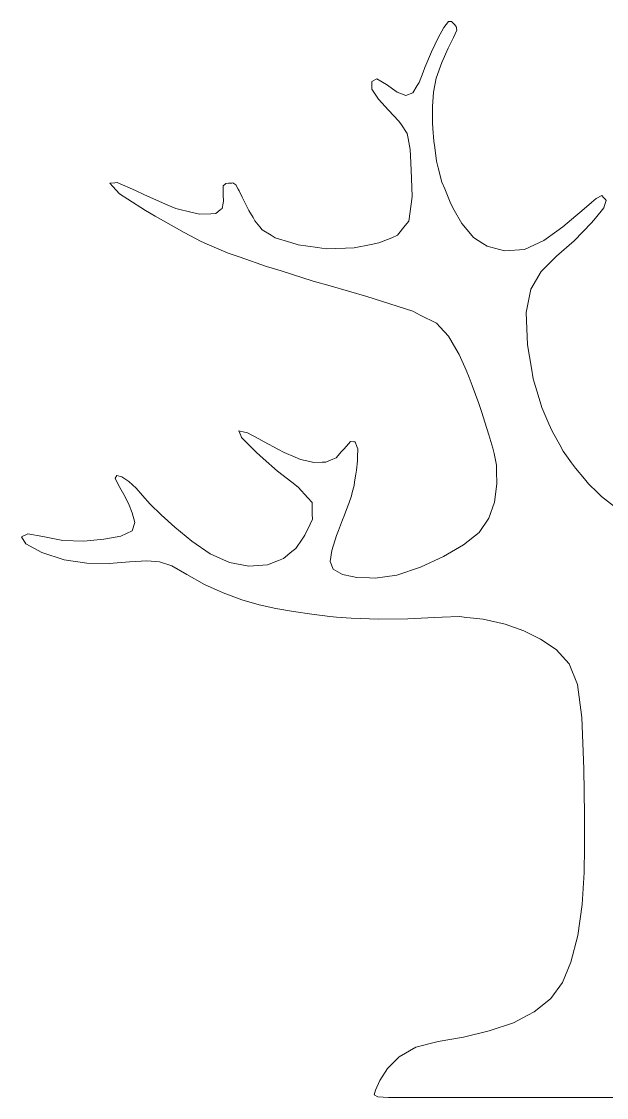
# Model space of a CAD drawing. Header units: millimetres. Extents: x -428 to -256, y 147 to 288.
# Drawn here: x -428.3 to -351.7, y 146.6 to 287.5 of the extents above; entities that cross this region are included whole.
import ezdxf

# ---------------------------------------------------------------- set-up
doc = ezdxf.new("R2010")
doc.units = ezdxf.units.MM
doc.header["$MEASUREMENT"] = 0

msp = doc.modelspace()

# ---------------------------------------------------------------- linework, layer by layer
at = {"lineweight": 9}
for points in [[(-372.4014, 287.5076), (-372.4014, 287.5076), (-371.9844, 287.5266), (-371.9844, 287.5266)], [(-371.9844, 287.5266), (-371.9844, 287.5266), (-371.6674, 287.1936), (-371.6674, 287.1936)], [(-373.7354, 285.4036), (-373.7354, 285.4036), (-372.9934, 286.7625), (-372.9934, 286.7625)], [(-372.9934, 286.7625), (-372.9934, 286.7625), (-372.4014, 287.5076), (-372.4014, 287.5076)], [(-371.3224, 286.3766), (-371.3224, 286.3766), (-371.7424, 285.4486), (-371.7424, 285.4486)], [(-371.6674, 287.1936), (-371.6674, 287.1936), (-371.3724, 286.8845), (-371.3724, 286.8845)], [(-371.3724, 286.8845), (-371.3724, 286.8845), (-371.3224, 286.3766), (-371.3224, 286.3766)], [(-374.6033, 283.5426), (-374.6033, 283.5426), (-373.7354, 285.4036), (-373.7354, 285.4036)], [(-371.7424, 285.4486), (-371.7424, 285.4486), (-372.4534, 284.0516), (-372.4534, 284.0516)], [(-375.4813, 281.4906), (-375.4813, 281.4906), (-374.6033, 283.5426), (-374.6033, 283.5426)], [(-372.4534, 284.0516), (-372.4534, 284.0516), (-373.2774, 282.1405), (-373.2774, 282.1405)], [(-373.2774, 282.1405), (-373.2774, 282.1405), (-373.9864, 280.0886), (-373.9864, 280.0886)], [(-376.2544, 279.5566), (-376.2544, 279.5566), (-375.7244, 280.8826), (-375.7244, 280.8826)], [(-375.7244, 280.8826), (-375.7244, 280.8826), (-375.4813, 281.4906), (-375.4813, 281.4906)], [(-382.4404, 279.6826), (-382.4404, 279.6826), (-381.7624, 280.0346), (-381.7624, 280.0346)], [(-382.4113, 278.6506), (-382.4113, 278.6506), (-382.4404, 279.6826), (-382.4404, 279.6826)], [(-381.7624, 280.0346), (-381.7624, 280.0346), (-380.5094, 279.2956), (-380.5094, 279.2956)], [(-380.5094, 279.2956), (-380.5094, 279.2956), (-379.1044, 278.2906), (-379.1044, 278.2906)], [(-377.0444, 278.1916), (-377.0444, 278.1916), (-376.5034, 279.1276), (-376.5034, 279.1276)], [(-376.5034, 279.1276), (-376.5034, 279.1276), (-376.2544, 279.5566), (-376.2544, 279.5566)], [(-373.9864, 280.0886), (-373.9864, 280.0886), (-374.3484, 278.2726), (-374.3484, 278.2726)], [(-381.5484, 277.3516), (-381.5484, 277.3516), (-382.4113, 278.6506), (-382.4113, 278.6506)], [(-379.1044, 278.2906), (-379.1044, 278.2906), (-377.9714, 277.8466), (-377.9714, 277.8466)], [(-377.9714, 277.8466), (-377.9714, 277.8466), (-377.0444, 278.1916), (-377.0444, 278.1916)], [(-374.3484, 278.2726), (-374.3484, 278.2726), (-374.4354, 277.0016), (-374.4354, 277.0016)], [(-380.2414, 275.9216), (-380.2414, 275.9216), (-381.5484, 277.3516), (-381.5484, 277.3516)], [(-374.4753, 276.4176), (-374.4753, 276.4176), (-374.4774, 274.9326), (-374.4774, 274.9326)], [(-374.4354, 277.0016), (-374.4354, 277.0016), (-374.4753, 276.4176), (-374.4753, 276.4176)], [(-378.8824, 274.4936), (-378.8824, 274.4936), (-380.2414, 275.9216), (-380.2414, 275.9216)], [(-374.4774, 274.9326), (-374.4774, 274.9326), (-374.4783, 274.2516), (-374.4783, 274.2516)], [(-378.5474, 273.9766), (-378.5474, 273.9766), (-378.8824, 274.4936), (-378.8824, 274.4936)], [(-377.8174, 272.8496), (-377.8174, 272.8496), (-378.5474, 273.9766), (-378.5474, 273.9766)], [(-374.4783, 274.2516), (-374.4783, 274.2516), (-374.4274, 273.4926), (-374.4274, 273.4926)], [(-374.4274, 273.4926), (-374.4274, 273.4926), (-374.3164, 271.8376), (-374.3164, 271.8376)], [(-377.6844, 272.1956), (-377.6844, 272.1956), (-377.8174, 272.8496), (-377.8174, 272.8496)], [(-377.3944, 270.7686), (-377.3944, 270.7686), (-377.6844, 272.1956), (-377.6844, 272.1956)], [(-377.3604, 269.9206), (-377.3604, 269.9206), (-377.3944, 270.7686), (-377.3944, 270.7686)], [(-374.3164, 271.8376), (-374.3164, 271.8376), (-374.2014, 271.0226), (-374.2014, 271.0226)], [(-374.2014, 271.0226), (-374.2014, 271.0226), (-373.9504, 269.2416), (-373.9504, 269.2416)], [(-377.2863, 268.0736), (-377.2863, 268.0736), (-377.3604, 269.9206), (-377.3604, 269.9206)], [(-373.9504, 269.2416), (-373.9504, 269.2416), (-373.7304, 268.3786), (-373.7304, 268.3786)], [(-377.2484, 266.9786), (-377.2484, 266.9786), (-377.2863, 268.0736), (-377.2863, 268.0736)], [(-373.7304, 268.3786), (-373.7304, 268.3786), (-373.2494, 266.4956), (-373.2494, 266.4956)], [(-416.7364, 266.3426), (-416.7364, 266.3426), (-416.0604, 266.4166), (-416.0604, 266.4166)], [(-416.0604, 266.4166), (-416.0604, 266.4166), (-415.7474, 266.4516), (-415.7474, 266.4516)], [(-415.7474, 266.4516), (-415.7474, 266.4516), (-413.3823, 265.3796), (-413.3823, 265.3796)], [(-377.1664, 264.5916), (-377.1664, 264.5916), (-377.2484, 266.9786), (-377.2484, 266.9786)], [(-373.2494, 266.4956), (-373.2494, 266.4956), (-372.8834, 265.5935), (-372.8834, 265.5935)], [(-416.3264, 265.9086), (-416.3264, 265.9086), (-416.7364, 266.3426), (-416.7364, 266.3426)], [(-415.4434, 264.9745), (-415.4434, 264.9745), (-416.3264, 265.9086), (-416.3264, 265.9086)], [(-414.3704, 264.2765), (-414.3704, 264.2765), (-415.4434, 264.9745), (-415.4434, 264.9745)], [(-413.3823, 265.3796), (-413.3823, 265.3796), (-412.2904, 264.8846), (-412.2904, 264.8846)], [(-401.9054, 265.1336), (-401.9054, 265.1336), (-401.8914, 265.7226), (-401.8914, 265.7226)], [(-401.8904, 264.7936), (-401.8904, 264.7936), (-401.9054, 265.1336), (-401.9054, 265.1336)], [(-401.8914, 265.7226), (-401.8914, 265.7226), (-401.8844, 265.9916), (-401.8844, 265.9916)], [(-401.8844, 265.9916), (-401.8844, 265.9916), (-401.6404, 266.2076), (-401.6404, 266.2076)], [(-401.6404, 266.2076), (-401.6404, 266.2076), (-401.5294, 266.3056), (-401.5294, 266.3056)], [(-401.5294, 266.3056), (-401.5294, 266.3056), (-401.1964, 266.3336), (-401.1964, 266.3336)], [(-401.1964, 266.3336), (-401.1964, 266.3336), (-401.0434, 266.3456), (-401.0434, 266.3456)], [(-401.0434, 266.3456), (-401.0434, 266.3456), (-400.7624, 266.3686), (-400.7624, 266.3686)], [(-400.7624, 266.3686), (-400.7624, 266.3686), (-400.6334, 266.3796), (-400.6334, 266.3796)], [(-400.6334, 266.3796), (-400.6334, 266.3796), (-400.3594, 266.2096), (-400.3594, 266.2096)], [(-400.3594, 266.2096), (-400.3594, 266.2096), (-400.2344, 266.1326), (-400.2344, 266.1326)], [(-400.2344, 266.1326), (-400.2344, 266.1326), (-399.9234, 265.5796), (-399.9234, 265.5796)], [(-399.9234, 265.5796), (-399.9234, 265.5796), (-399.7824, 265.3286), (-399.7824, 265.3286)], [(-399.7824, 265.3286), (-399.7824, 265.3286), (-399.4054, 264.5206), (-399.4054, 264.5206)], [(-372.8834, 265.5935), (-372.8834, 265.5935), (-372.0844, 263.6316), (-372.0844, 263.6316)], [(-412.0544, 262.7676), (-412.0544, 262.7676), (-414.3704, 264.2765), (-414.3704, 264.2765)], [(-412.2904, 264.8846), (-412.2904, 264.8846), (-409.4224, 263.6156), (-409.4224, 263.6156)], [(-409.4224, 263.6156), (-409.4224, 263.6156), (-408.1044, 263.0325), (-408.1044, 263.0325)], [(-402.0084, 263.0506), (-402.0084, 263.0506), (-401.9044, 263.7356), (-401.9044, 263.7356)], [(-401.9044, 263.7356), (-401.9044, 263.7356), (-401.8574, 264.0486), (-401.8574, 264.0486)], [(-401.8574, 264.0486), (-401.8574, 264.0486), (-401.8904, 264.7936), (-401.8904, 264.7936)], [(-399.4054, 264.5206), (-399.4054, 264.5206), (-399.2344, 264.1526), (-399.2344, 264.1526)], [(-399.2344, 264.1526), (-399.2344, 264.1526), (-398.7614, 263.2166), (-398.7614, 263.2166)], [(-377.5774, 261.3866), (-377.5774, 261.3866), (-377.2953, 263.5836), (-377.2953, 263.5836)], [(-377.2953, 263.5836), (-377.2953, 263.5836), (-377.1664, 264.5916), (-377.1664, 264.5916)], [(-372.0844, 263.6316), (-372.0844, 263.6316), (-371.6324, 262.8256), (-371.6324, 262.8256)], [(-354.9534, 262.7136), (-354.9534, 262.7136), (-353.6663, 263.8306), (-353.6663, 263.8306)], [(-353.6663, 263.8306), (-353.6663, 263.8306), (-353.0754, 264.3435), (-353.0754, 264.3435)], [(-353.0754, 264.3435), (-353.0754, 264.3435), (-352.3203, 264.7336), (-352.3203, 264.7336)], [(-352.3203, 264.7336), (-352.3203, 264.7336), (-352.0854, 264.4536), (-352.0854, 264.4536)], [(-352.0854, 264.4536), (-352.0854, 264.4536), (-351.8654, 264.1926), (-351.8654, 264.1926)], [(-351.7644, 264.0726), (-351.7644, 264.0726), (-351.9664, 263.4236), (-351.9664, 263.4236)], [(-351.8654, 264.1926), (-351.8654, 264.1926), (-351.7644, 264.0726), (-351.7644, 264.0726)], [(-410.7804, 262.0336), (-410.7804, 262.0336), (-412.0544, 262.7676), (-412.0544, 262.7676)], [(-408.1044, 263.0325), (-408.1044, 263.0325), (-405.9254, 262.5216), (-405.9254, 262.5216)], [(-405.9254, 262.5216), (-405.9254, 262.5216), (-404.9284, 262.2876), (-404.9284, 262.2876)], [(-404.9284, 262.2876), (-404.9284, 262.2876), (-403.5104, 262.3525), (-403.5104, 262.3525)], [(-403.5104, 262.3525), (-403.5104, 262.3525), (-402.8624, 262.3826), (-402.8624, 262.3826)], [(-402.8624, 262.3826), (-402.8624, 262.3826), (-402.2754, 262.8416), (-402.2754, 262.8416)], [(-402.2754, 262.8416), (-402.2754, 262.8416), (-402.0084, 263.0506), (-402.0084, 263.0506)], [(-398.7614, 263.2166), (-398.7614, 263.2166), (-398.5464, 262.7906), (-398.5464, 262.7906)], [(-398.5464, 262.7906), (-398.5464, 262.7906), (-397.9824, 261.8516), (-397.9824, 261.8516)], [(-371.6324, 262.8256), (-371.6324, 262.8256), (-370.6474, 261.0756), (-370.6474, 261.0756)], [(-355.7284, 262.0546), (-355.7284, 262.0546), (-354.9534, 262.7136), (-354.9534, 262.7136)], [(-352.0594, 263.1246), (-352.0594, 263.1246), (-353.1644, 261.7696), (-353.1644, 261.7696)], [(-351.9664, 263.4236), (-351.9664, 263.4236), (-352.0594, 263.1246), (-352.0594, 263.1246)], [(-408.0174, 260.4406), (-408.0174, 260.4406), (-410.7804, 262.0336), (-410.7804, 262.0336)], [(-397.9824, 261.8516), (-397.9824, 261.8516), (-397.7264, 261.4256), (-397.7264, 261.4256)], [(-397.7264, 261.4256), (-397.7264, 261.4256), (-397.0744, 260.6106), (-397.0744, 260.6106)], [(-379.0634, 259.5265), (-379.0634, 259.5265), (-378.0444, 260.8026), (-378.0444, 260.8026)], [(-378.0444, 260.8026), (-378.0444, 260.8026), (-377.5774, 261.3866), (-377.5774, 261.3866)], [(-370.6474, 261.0756), (-370.6474, 261.0756), (-370.1704, 260.5026), (-370.1704, 260.5026)], [(-357.4164, 260.6186), (-357.4164, 260.6186), (-355.7284, 262.0546), (-355.7284, 262.0546)], [(-353.6724, 261.1466), (-353.6724, 261.1466), (-355.9584, 258.8146), (-355.9584, 258.8146)], [(-353.1644, 261.7696), (-353.1644, 261.7696), (-353.6724, 261.1466), (-353.6724, 261.1466)], [(-406.9994, 259.8976), (-406.9994, 259.8976), (-408.0174, 260.4406), (-408.0174, 260.4406)], [(-404.7794, 258.7125), (-404.7794, 258.7125), (-406.9994, 259.8976), (-406.9994, 259.8976)], [(-397.0744, 260.6106), (-397.0744, 260.6106), (-396.7784, 260.2406), (-396.7784, 260.2406)], [(-396.7784, 260.2406), (-396.7784, 260.2406), (-395.6204, 259.5286), (-395.6204, 259.5286)], [(-395.6204, 259.5286), (-395.6204, 259.5286), (-395.0964, 259.2066), (-395.0964, 259.2066)], [(-379.8244, 259.2125), (-379.8244, 259.2125), (-379.0634, 259.5265), (-379.0634, 259.5265)], [(-370.1704, 260.5026), (-370.1704, 260.5026), (-369.1304, 259.2546), (-369.1304, 259.2546)], [(-359.9234, 258.8286), (-359.9234, 258.8286), (-358.2054, 260.0546), (-358.2054, 260.0546)], [(-358.2054, 260.0546), (-358.2054, 260.0546), (-357.4164, 260.6186), (-357.4164, 260.6186)], [(-403.6634, 258.2326), (-403.6634, 258.2326), (-404.7794, 258.7125), (-404.7794, 258.7125)], [(-401.2224, 257.1816), (-401.2224, 257.1816), (-403.6634, 258.2326), (-403.6634, 258.2326)], [(-395.0964, 259.2066), (-395.0964, 259.2066), (-393.0124, 258.5776), (-393.0124, 258.5776)], [(-393.0124, 258.5776), (-393.0124, 258.5776), (-392.0714, 258.2936), (-392.0714, 258.2936)], [(-392.0714, 258.2936), (-392.0714, 258.2936), (-389.5333, 257.9306), (-389.5333, 257.9306)], [(-389.5333, 257.9306), (-389.5333, 257.9306), (-388.3874, 257.7666), (-388.3874, 257.7666)], [(-384.7304, 257.8896), (-384.7304, 257.8896), (-382.5044, 258.3256), (-382.5044, 258.3256)], [(-382.5044, 258.3256), (-382.5044, 258.3256), (-381.4914, 258.5236), (-381.4914, 258.5236)], [(-381.4914, 258.5236), (-381.4914, 258.5236), (-379.8244, 259.2125), (-379.8244, 259.2125)], [(-369.1304, 259.2546), (-369.1304, 259.2546), (-367.8914, 258.4546), (-367.8914, 258.4546)], [(-367.8914, 258.4546), (-367.8914, 258.4546), (-367.3224, 258.0875), (-367.3224, 258.0875)], [(-367.3224, 258.0875), (-367.3224, 258.0875), (-365.7394, 257.6826), (-365.7394, 257.6826)], [(-362.4604, 257.6776), (-362.4604, 257.6776), (-359.9234, 258.8286), (-359.9234, 258.8286)], [(-355.9584, 258.8146), (-355.9584, 258.8146), (-358.2754, 256.8066), (-358.2754, 256.8066)], [(-399.6614, 256.6386), (-399.6614, 256.6386), (-401.2224, 257.1816), (-401.2224, 257.1816)], [(-396.2324, 255.4446), (-396.2324, 255.4446), (-399.6614, 256.6386), (-399.6614, 256.6386)], [(-388.3874, 257.7666), (-388.3874, 257.7666), (-385.8704, 257.8516), (-385.8704, 257.8516)], [(-385.8704, 257.8516), (-385.8704, 257.8516), (-384.7304, 257.8896), (-384.7304, 257.8896)], [(-365.7394, 257.6826), (-365.7394, 257.6826), (-365.0134, 257.4966), (-365.0134, 257.4966)], [(-365.0134, 257.4966), (-365.0134, 257.4966), (-362.4604, 257.6776), (-362.4604, 257.6776)], [(-358.2754, 256.8066), (-358.2754, 256.8066), (-360.2804, 254.7996), (-360.2804, 254.7996)], [(-394.3144, 254.8486), (-394.3144, 254.8486), (-396.2324, 255.4446), (-396.2324, 255.4446)], [(-390.0864, 253.5355), (-390.0864, 253.5355), (-394.3144, 254.8486), (-394.3144, 254.8486)], [(-360.2804, 254.7996), (-360.2804, 254.7996), (-361.6294, 252.4726), (-361.6294, 252.4726)], [(-387.8954, 252.8986), (-387.8954, 252.8986), (-390.0864, 253.5355), (-390.0864, 253.5355)], [(-383.0614, 251.4926), (-383.0614, 251.4926), (-387.8954, 252.8986), (-387.8954, 252.8986)], [(-361.6294, 252.4726), (-361.6294, 252.4726), (-362.2484, 249.4036), (-362.2484, 249.4036)], [(-381.1814, 250.8906), (-381.1814, 250.8906), (-383.0614, 251.4926), (-383.0614, 251.4926)], [(-377.0554, 249.5676), (-377.0554, 249.5676), (-381.1814, 250.8906), (-381.1814, 250.8906)], [(-376.0854, 249.0796), (-376.0854, 249.0796), (-377.0554, 249.5676), (-377.0554, 249.5676)], [(-373.9664, 248.0136), (-373.9664, 248.0136), (-376.0854, 249.0796), (-376.0854, 249.0796)], [(-362.2484, 249.4036), (-362.2484, 249.4036), (-362.0644, 245.1716), (-362.0644, 245.1716)], [(-373.4764, 247.4736), (-373.4764, 247.4736), (-373.9664, 248.0136), (-373.9664, 248.0136)], [(-372.4084, 246.2986), (-372.4084, 246.2986), (-373.4764, 247.4736), (-373.4764, 247.4736)], [(-371.4384, 244.6496), (-371.4384, 244.6496), (-372.4084, 246.2986), (-372.4084, 246.2986)], [(-370.9944, 243.8906), (-370.9944, 243.8906), (-371.4384, 244.6496), (-371.4384, 244.6496)], [(-370.0944, 241.8496), (-370.0944, 241.8496), (-370.9944, 243.8906), (-370.9944, 243.8906)], [(-362.0644, 245.1716), (-362.0644, 245.1716), (-361.5424, 242.1176), (-361.5424, 242.1176)], [(-369.6814, 240.9126), (-369.6814, 240.9126), (-370.0944, 241.8496), (-370.0944, 241.8496)], [(-361.5424, 242.1176), (-361.5424, 242.1176), (-361.3023, 240.7156), (-361.3023, 240.7156)], [(-369.2884, 239.8366), (-369.2884, 239.8366), (-369.6814, 240.9126), (-369.6814, 240.9126)], [(-368.4294, 237.4826), (-368.4294, 237.4826), (-369.2884, 239.8366), (-369.2884, 239.8366)], [(-361.3023, 240.7156), (-361.3023, 240.7156), (-360.5394, 238.1516), (-360.5394, 238.1516)], [(-368.0914, 236.4525), (-368.0914, 236.4525), (-368.4294, 237.4826), (-368.4294, 237.4826)], [(-360.5394, 238.1516), (-360.5394, 238.1516), (-360.1894, 236.9746), (-360.1894, 236.9746)], [(-360.1894, 236.9746), (-360.1894, 236.9746), (-359.2644, 234.8346), (-359.2644, 234.8346)], [(-367.3544, 234.1986), (-367.3544, 234.1986), (-368.0914, 236.4525), (-368.0914, 236.4525)], [(-367.1084, 233.3976), (-367.1084, 233.3976), (-367.3544, 234.1986), (-367.3544, 234.1986)], [(-359.2644, 234.8346), (-359.2644, 234.8346), (-358.8394, 233.8516), (-358.8394, 233.8516)], [(-399.5824, 233.3116), (-399.5824, 233.3116), (-399.8244, 233.8996), (-399.8244, 233.8996)], [(-399.8244, 233.8996), (-399.8244, 233.8996), (-399.1054, 233.7566), (-399.1054, 233.7566)], [(-399.4744, 233.0436), (-399.4744, 233.0436), (-399.5824, 233.3116), (-399.5824, 233.3116)], [(-398.1284, 231.6766), (-398.1284, 231.6766), (-399.4744, 233.0436), (-399.4744, 233.0436)], [(-399.1054, 233.7566), (-399.1054, 233.7566), (-398.7714, 233.6896), (-398.7714, 233.6896)], [(-398.7714, 233.6896), (-398.7714, 233.6896), (-397.2364, 232.8646), (-397.2364, 232.8646)], [(-397.2364, 232.8646), (-397.2364, 232.8646), (-396.5254, 232.4836), (-396.5254, 232.4836)], [(-366.5724, 231.6556), (-366.5724, 231.6556), (-367.1084, 233.3976), (-367.1084, 233.3976)], [(-358.8394, 233.8516), (-358.8394, 233.8516), (-357.8314, 232.0706), (-357.8314, 232.0706)], [(-397.5124, 231.0506), (-397.5124, 231.0506), (-398.1284, 231.6766), (-398.1284, 231.6766)], [(-396.5254, 232.4836), (-396.5254, 232.4836), (-394.7434, 231.5046), (-394.7434, 231.5046)], [(-394.7434, 231.5046), (-394.7434, 231.5046), (-393.9194, 231.0526), (-393.9194, 231.0526)], [(-387.1164, 230.3786), (-387.1164, 230.3786), (-386.3814, 231.1826), (-386.3814, 231.1826)], [(-386.3814, 231.1826), (-386.3814, 231.1826), (-386.0484, 231.5546), (-386.0484, 231.5546)], [(-386.0484, 231.5546), (-386.0484, 231.5546), (-385.4753, 232.2166), (-385.4753, 232.2166)], [(-385.4753, 232.2166), (-385.4753, 232.2166), (-385.2154, 232.5226), (-385.2154, 232.5226)], [(-385.2154, 232.5226), (-385.2154, 232.5226), (-384.7934, 232.4836), (-384.7934, 232.4836)], [(-384.7934, 232.4836), (-384.7934, 232.4836), (-384.6003, 232.4666), (-384.6003, 232.4666)], [(-384.6003, 232.4666), (-384.6003, 232.4666), (-384.3754, 231.8466), (-384.3754, 231.8466)], [(-384.3754, 231.8466), (-384.3754, 231.8466), (-384.2714, 231.5616), (-384.2714, 231.5616)], [(-384.2714, 231.5616), (-384.2714, 231.5616), (-384.2914, 230.4796), (-384.2914, 230.4796)], [(-366.4314, 230.9426), (-366.4314, 230.9426), (-366.5724, 231.6556), (-366.5724, 231.6556)], [(-357.8314, 232.0706), (-357.8314, 232.0706), (-357.3694, 231.2526), (-357.3694, 231.2526)], [(-357.3694, 231.2526), (-357.3694, 231.2526), (-356.2784, 229.7205), (-356.2784, 229.7205)], [(-396.6484, 230.2936), (-396.6484, 230.2936), (-397.5124, 231.0506), (-397.5124, 231.0506)], [(-394.7644, 228.6406), (-394.7644, 228.6406), (-396.6484, 230.2936), (-396.6484, 230.2936)], [(-393.9194, 231.0526), (-393.9194, 231.0526), (-392.4564, 230.4446), (-392.4564, 230.4446)], [(-392.4564, 230.4446), (-392.4564, 230.4446), (-391.7854, 230.1656), (-391.7854, 230.1656)], [(-391.7854, 230.1656), (-391.7854, 230.1656), (-390.5594, 229.8935), (-390.5594, 229.8935)], [(-390.5594, 229.8935), (-390.5594, 229.8935), (-389.9994, 229.7696), (-389.9994, 229.7696)], [(-389.9994, 229.7696), (-389.9994, 229.7696), (-388.9264, 229.7976), (-388.9264, 229.7976)], [(-388.9264, 229.7976), (-388.9264, 229.7976), (-388.4384, 229.8126), (-388.4384, 229.8126)], [(-388.4384, 229.8126), (-388.4384, 229.8126), (-387.5284, 230.1986), (-387.5284, 230.1986)], [(-387.5284, 230.1986), (-387.5284, 230.1986), (-387.1164, 230.3786), (-387.1164, 230.3786)], [(-384.2984, 229.9826), (-384.2984, 229.9826), (-384.4484, 228.7736), (-384.4484, 228.7736)], [(-384.2914, 230.4796), (-384.2914, 230.4796), (-384.2984, 229.9826), (-384.2984, 229.9826)], [(-366.1244, 229.3956), (-366.1244, 229.3956), (-366.4314, 230.9426), (-366.4314, 230.9426)], [(-392.9104, 227.1956), (-392.9104, 227.1956), (-394.7644, 228.6406), (-394.7644, 228.6406)], [(-384.4484, 228.7736), (-384.4484, 228.7736), (-384.5154, 228.2186), (-384.5154, 228.2186)], [(-366.1024, 228.6286), (-366.1024, 228.6286), (-366.1244, 229.3956), (-366.1244, 229.3956)], [(-366.0534, 226.9606), (-366.0534, 226.9606), (-366.1024, 228.6286), (-366.1024, 228.6286)], [(-356.2784, 229.7205), (-356.2784, 229.7205), (-355.7774, 229.0176), (-355.7774, 229.0176)], [(-355.7774, 229.0176), (-355.7774, 229.0176), (-354.6034, 227.6266), (-354.6034, 227.6266)], [(-416.0434, 227.7266), (-416.0434, 227.7266), (-415.8184, 228.0606), (-415.8184, 228.0606)], [(-415.5954, 226.8016), (-415.5954, 226.8016), (-416.0434, 227.7266), (-416.0434, 227.7266)], [(-415.8184, 228.0606), (-415.8184, 228.0606), (-415.1434, 227.8796), (-415.1434, 227.8796)], [(-415.1434, 227.8796), (-415.1434, 227.8796), (-414.2454, 227.2596), (-414.2454, 227.2596)], [(-414.2454, 227.2596), (-414.2454, 227.2596), (-413.2884, 226.3856), (-413.2884, 226.3856)], [(-392.0584, 226.5316), (-392.0584, 226.5316), (-392.9104, 227.1956), (-392.9104, 227.1956)], [(-384.6844, 227.2186), (-384.6844, 227.2186), (-384.7614, 226.7596), (-384.7614, 226.7596)], [(-384.5154, 228.2186), (-384.5154, 228.2186), (-384.6844, 227.2186), (-384.6844, 227.2186)], [(-366.3754, 224.5776), (-366.3754, 224.5776), (-366.0534, 226.9606), (-366.0534, 226.9606)], [(-354.6034, 227.6266), (-354.6034, 227.6266), (-354.0644, 226.9886), (-354.0644, 226.9886)], [(-354.0644, 226.9886), (-354.0644, 226.9886), (-352.8924, 225.8316), (-352.8924, 225.8316)], [(-414.8694, 225.5866), (-414.8694, 225.5866), (-415.5954, 226.8016), (-415.5954, 226.8016)], [(-414.2644, 224.3836), (-414.2644, 224.3836), (-414.8694, 225.5866), (-414.8694, 225.5866)], [(-413.2884, 226.3856), (-413.2884, 226.3856), (-412.4394, 225.4415), (-412.4394, 225.4415)], [(-390.8224, 225.1406), (-390.8224, 225.1406), (-392.0584, 226.5316), (-392.0584, 226.5316)], [(-384.9964, 225.8276), (-384.9964, 225.8276), (-385.1063, 225.4006), (-385.1063, 225.4006)], [(-384.7614, 226.7596), (-384.7614, 226.7596), (-384.9964, 225.8276), (-384.9964, 225.8276)], [(-352.8924, 225.8316), (-352.8924, 225.8316), (-352.3544, 225.2996), (-352.3544, 225.2996)], [(-413.7934, 223.1666), (-413.7934, 223.1666), (-414.2644, 224.3836), (-414.2644, 224.3836)], [(-412.4394, 225.4415), (-412.4394, 225.4415), (-411.4374, 224.3226), (-411.4374, 224.3226)], [(-411.4374, 224.3226), (-411.4374, 224.3226), (-410.0244, 222.9216), (-410.0244, 222.9216)], [(-390.2554, 224.5016), (-390.2554, 224.5016), (-390.8224, 225.1406), (-390.8224, 225.1406)], [(-390.2283, 223.0126), (-390.2283, 223.0126), (-390.2554, 224.5016), (-390.2554, 224.5016)], [(-385.4584, 224.3956), (-385.4584, 224.3956), (-385.6214, 223.9356), (-385.6214, 223.9356)], [(-385.1063, 225.4006), (-385.1063, 225.4006), (-385.4584, 224.3956), (-385.4584, 224.3956)], [(-367.1044, 222.4736), (-367.1044, 222.4736), (-366.3754, 224.5776), (-366.3754, 224.5776)], [(-352.3544, 225.2996), (-352.3544, 225.2996), (-350.7764, 224.0846), (-350.7764, 224.0846)], [(-413.4714, 221.9096), (-413.4714, 221.9096), (-413.7934, 223.1666), (-413.7934, 223.1666)], [(-410.0244, 222.9216), (-410.0244, 222.9216), (-408.2124, 221.2816), (-408.2124, 221.2816)], [(-390.2164, 222.3296), (-390.2164, 222.3296), (-390.2283, 223.0126), (-390.2283, 223.0126)], [(-386.0694, 222.7746), (-386.0694, 222.7746), (-386.2774, 222.2426), (-386.2774, 222.2426)], [(-385.6214, 223.9356), (-385.6214, 223.9356), (-386.0694, 222.7746), (-386.0694, 222.7746)], [(-413.7954, 220.8236), (-413.7954, 220.8236), (-413.4714, 221.9096), (-413.4714, 221.9096)], [(-408.2124, 221.2816), (-408.2124, 221.2816), (-406.0094, 219.4456), (-406.0094, 219.4456)], [(-391.1834, 220.2526), (-391.1834, 220.2526), (-390.5214, 221.6766), (-390.5214, 221.6766)], [(-390.5214, 221.6766), (-390.5214, 221.6766), (-390.2164, 222.3296), (-390.2164, 222.3296)], [(-386.2774, 222.2426), (-386.2774, 222.2426), (-386.8004, 220.8416), (-386.8004, 220.8416)], [(-368.4004, 220.6136), (-368.4004, 220.6136), (-367.1044, 222.4736), (-367.1044, 222.4736)], [(-428.2794, 220.0046), (-428.2794, 220.0046), (-427.4764, 220.4156), (-427.4764, 220.4156)], [(-427.7264, 219.0996), (-427.7264, 219.0996), (-428.2794, 220.0046), (-428.2794, 220.0046)], [(-427.4764, 220.4156), (-427.4764, 220.4156), (-425.5054, 220.0655), (-425.5054, 220.0655)], [(-425.5054, 220.0655), (-425.5054, 220.0655), (-422.8834, 219.5526), (-422.8834, 219.5526)], [(-417.4974, 219.7006), (-417.4974, 219.7006), (-415.2624, 220.1196), (-415.2624, 220.1196)], [(-415.2624, 220.1196), (-415.2624, 220.1196), (-413.7954, 220.8236), (-413.7954, 220.8236)], [(-391.5654, 219.7046), (-391.5654, 219.7046), (-391.1834, 220.2526), (-391.1834, 220.2526)], [(-387.0404, 220.1985), (-387.0404, 220.1985), (-387.6604, 218.2386), (-387.6604, 218.2386)], [(-386.8004, 220.8416), (-386.8004, 220.8416), (-387.0404, 220.1985), (-387.0404, 220.1985)], [(-370.4224, 218.9636), (-370.4224, 218.9636), (-368.4004, 220.6136), (-368.4004, 220.6136)], [(-425.6284, 217.9636), (-425.6284, 217.9636), (-427.7264, 219.0996), (-427.7264, 219.0996)], [(-422.8834, 219.5526), (-422.8834, 219.5526), (-420.1254, 219.4716), (-420.1254, 219.4716)], [(-420.1254, 219.4716), (-420.1254, 219.4716), (-417.4974, 219.7006), (-417.4974, 219.7006)], [(-406.0094, 219.4456), (-406.0094, 219.4456), (-403.5694, 217.7836), (-403.5694, 217.7836)], [(-392.8984, 218.0936), (-392.8984, 218.0936), (-392.3964, 218.5096), (-392.3964, 218.5096)], [(-392.3964, 218.5096), (-392.3964, 218.5096), (-391.5654, 219.7046), (-391.5654, 219.7046)], [(-373.0264, 217.4635), (-373.0264, 217.4635), (-370.4224, 218.9636), (-370.4224, 218.9636)], [(-422.7174, 216.9906), (-422.7174, 216.9906), (-425.6284, 217.9636), (-425.6284, 217.9636)], [(-403.5694, 217.7836), (-403.5694, 217.7836), (-401.0434, 216.6666), (-401.0434, 216.6666)], [(-394.6564, 216.9336), (-394.6564, 216.9336), (-393.9914, 217.1886), (-393.9914, 217.1886)], [(-393.9914, 217.1886), (-393.9914, 217.1886), (-392.8984, 218.0936), (-392.8984, 218.0936)], [(-393.9914, 217.1886), (-393.9914, 217.1886), (-393.9914, 217.1886), (-393.9914, 217.1886)], [(-387.6604, 218.2386), (-387.6604, 218.2386), (-387.8824, 216.7956), (-387.8824, 216.7956)], [(-376.0634, 216.0556), (-376.0634, 216.0556), (-373.0264, 217.4635), (-373.0264, 217.4635)], [(-373.0264, 217.4635), (-373.0264, 217.4635), (-373.0264, 217.4635), (-373.0264, 217.4635)], [(-419.7244, 216.5756), (-419.7244, 216.5756), (-422.7174, 216.9906), (-422.7174, 216.9906)], [(-416.8124, 216.5496), (-416.8124, 216.5496), (-419.7244, 216.5756), (-419.7244, 216.5756)], [(-414.1473, 216.7416), (-414.1473, 216.7416), (-416.8124, 216.5496), (-416.8124, 216.5496)], [(-411.8924, 216.8976), (-411.8924, 216.8976), (-414.1473, 216.7416), (-414.1473, 216.7416)], [(-414.1473, 216.7416), (-414.1473, 216.7416), (-414.1473, 216.7416), (-414.1473, 216.7416)], [(-410.2124, 216.7636), (-410.2124, 216.7636), (-411.8924, 216.8976), (-411.8924, 216.8976)], [(-411.8924, 216.8976), (-411.8924, 216.8976), (-411.8924, 216.8976), (-411.8924, 216.8976)], [(-408.6184, 216.2066), (-408.6184, 216.2066), (-410.2124, 216.7636), (-410.2124, 216.7636)], [(-406.6224, 215.0976), (-406.6224, 215.0976), (-408.6184, 216.2066), (-408.6184, 216.2066)], [(-401.0434, 216.6666), (-401.0434, 216.6666), (-398.5234, 216.1716), (-398.5234, 216.1716)], [(-398.5234, 216.1716), (-398.5234, 216.1716), (-396.1034, 216.3776), (-396.1034, 216.3776)], [(-396.1034, 216.3776), (-396.1034, 216.3776), (-394.6564, 216.9336), (-394.6564, 216.9336)], [(-396.1034, 216.3776), (-396.1034, 216.3776), (-396.1034, 216.3776), (-396.1034, 216.3776)], [(-394.6564, 216.9336), (-394.6564, 216.9336), (-394.6564, 216.9336), (-394.6564, 216.9336)], [(-387.8824, 216.7956), (-387.8824, 216.7956), (-387.4954, 215.7726), (-387.4954, 215.7726)], [(-387.4954, 215.7726), (-387.4954, 215.7726), (-386.2893, 215.0716), (-386.2893, 215.0716)], [(-379.1744, 215.0146), (-379.1744, 215.0146), (-376.0634, 216.0556), (-376.0634, 216.0556)], [(-376.0634, 216.0556), (-376.0634, 216.0556), (-376.0634, 216.0556), (-376.0634, 216.0556)], [(-404.3354, 213.7997), (-404.3354, 213.7997), (-406.6224, 215.0976), (-406.6224, 215.0976)], [(-386.2893, 215.0716), (-386.2893, 215.0716), (-384.9994, 214.8076), (-384.9994, 214.8076)], [(-384.9994, 214.8076), (-384.9994, 214.8076), (-384.4074, 214.6866), (-384.4074, 214.6866)], [(-384.4074, 214.6866), (-384.4074, 214.6866), (-382.7544, 214.6366), (-382.7544, 214.6366)], [(-382.7544, 214.6366), (-382.7544, 214.6366), (-381.9954, 214.6136), (-381.9954, 214.6136)], [(-381.9954, 214.6136), (-381.9954, 214.6136), (-379.1744, 215.0146), (-379.1744, 215.0146)], [(-379.1744, 215.0146), (-379.1744, 215.0146), (-379.1744, 215.0146), (-379.1744, 215.0146)], [(-401.8704, 212.6756), (-401.8704, 212.6756), (-404.3354, 213.7997), (-404.3354, 213.7997)], [(-399.4244, 211.7686), (-399.4244, 211.7686), (-401.8704, 212.6756), (-401.8704, 212.6756)], [(-397.1954, 211.1216), (-397.1954, 211.1216), (-399.4244, 211.7686), (-399.4244, 211.7686)], [(-395.0054, 210.6386), (-395.0054, 210.6386), (-397.1954, 211.1216), (-397.1954, 211.1216)], [(-392.6703, 210.2246), (-392.6703, 210.2246), (-395.0054, 210.6386), (-395.0054, 210.6386)], [(-390.2774, 209.8746), (-390.2774, 209.8746), (-392.6703, 210.2246), (-392.6703, 210.2246)], [(-387.9074, 209.5866), (-387.9074, 209.5866), (-390.2774, 209.8746), (-390.2774, 209.8746)], [(-387.0354, 209.5186), (-387.0354, 209.5186), (-387.9074, 209.5866), (-387.9074, 209.5866)], [(-385.1354, 209.3716), (-385.1354, 209.3716), (-387.0354, 209.5186), (-387.0354, 209.5186)], [(-381.5333, 209.2446), (-381.5333, 209.2446), (-385.1354, 209.3716), (-385.1354, 209.3716)], [(-377.6964, 209.2616), (-377.6964, 209.2616), (-381.5333, 209.2446), (-381.5333, 209.2446)], [(-374.2223, 209.4776), (-374.2223, 209.4776), (-377.6964, 209.2616), (-377.6964, 209.2616)], [(-377.6964, 209.2616), (-377.6964, 209.2616), (-377.6964, 209.2616), (-377.6964, 209.2616)], [(-373.2034, 209.5096), (-373.2034, 209.5096), (-374.2223, 209.4776), (-374.2223, 209.4776)], [(-374.2223, 209.4776), (-374.2223, 209.4776), (-374.2223, 209.4776), (-374.2223, 209.4776)], [(-370.9824, 209.5806), (-370.9824, 209.5806), (-373.2034, 209.5096), (-373.2034, 209.5096)], [(-373.2034, 209.5096), (-373.2034, 209.5096), (-373.2034, 209.5096), (-373.2034, 209.5096)], [(-369.9974, 209.4796), (-369.9974, 209.4796), (-370.9824, 209.5806), (-370.9824, 209.5806)], [(-370.9824, 209.5806), (-370.9824, 209.5806), (-370.9824, 209.5806), (-370.9824, 209.5806)], [(-367.8504, 209.2586), (-367.8504, 209.2586), (-369.9974, 209.4796), (-369.9974, 209.4796)], [(-364.9844, 208.6066), (-364.9844, 208.6066), (-367.8504, 209.2586), (-367.8504, 209.2586)], [(-362.5434, 207.7216), (-362.5434, 207.7216), (-364.9844, 208.6066), (-364.9844, 208.6066)], [(-360.3644, 206.6046), (-360.3644, 206.6046), (-362.5434, 207.7216), (-362.5434, 207.7216)], [(-358.2844, 205.2606), (-358.2844, 205.2606), (-360.3644, 206.6046), (-360.3644, 206.6046)], [(-356.5784, 203.3876), (-356.5784, 203.3876), (-358.2844, 205.2606), (-358.2844, 205.2606)], [(-355.5174, 200.6876), (-355.5174, 200.6876), (-356.5784, 203.3876), (-356.5784, 203.3876)], [(-354.9404, 196.3706), (-354.9404, 196.3706), (-355.5174, 200.6876), (-355.5174, 200.6876)], [(-354.6854, 189.6496), (-354.6854, 189.6496), (-354.9404, 196.3706), (-354.9404, 196.3706)], [(-354.6124, 183.6276), (-354.6124, 183.6276), (-354.6854, 189.6496), (-354.6854, 189.6496)], [(-354.5824, 181.4096), (-354.5824, 181.4096), (-354.6124, 183.6276), (-354.6124, 183.6276)], [(-354.5954, 179.3936), (-354.5954, 179.3936), (-354.5764, 180.7386), (-354.5764, 180.7386)], [(-354.5804, 181.3066), (-354.5804, 181.3066), (-354.5824, 181.4096), (-354.5824, 181.4096)], [(-354.5764, 181.0836), (-354.5764, 181.0836), (-354.5804, 181.3066), (-354.5804, 181.3066)], [(-354.5764, 181.0836), (-354.5764, 181.0836), (-354.5764, 181.0836), (-354.5764, 181.0836)], [(-354.5764, 180.7386), (-354.5764, 180.7386), (-354.5764, 181.0836), (-354.5764, 181.0836)], [(-354.5764, 180.7386), (-354.5764, 180.7386), (-354.5764, 180.7386), (-354.5764, 180.7386)], [(-354.6474, 176.0676), (-354.6474, 176.0676), (-354.5954, 179.3936), (-354.5954, 179.3936)], [(-354.5954, 179.3936), (-354.5954, 179.3936), (-354.5954, 179.3936), (-354.5954, 179.3936)], [(-354.8914, 171.8476), (-354.8914, 171.8476), (-354.6474, 176.0676), (-354.6474, 176.0676)], [(-354.6474, 176.0676), (-354.6474, 176.0676), (-354.6474, 176.0676), (-354.6474, 176.0676)], [(-355.4844, 167.8216), (-355.4844, 167.8216), (-354.8914, 171.8476), (-354.8914, 171.8476)], [(-354.8914, 171.8476), (-354.8914, 171.8476), (-354.8914, 171.8476), (-354.8914, 171.8476)], [(-356.3644, 164.3086), (-356.3644, 164.3086), (-355.4844, 167.8216), (-355.4844, 167.8216)], [(-355.4844, 167.8216), (-355.4844, 167.8216), (-355.4844, 167.8216), (-355.4844, 167.8216)], [(-357.4654, 161.6246), (-357.4654, 161.6246), (-356.3644, 164.3086), (-356.3644, 164.3086)], [(-356.3644, 164.3086), (-356.3644, 164.3086), (-356.3644, 164.3086), (-356.3644, 164.3086)], [(-358.9954, 159.5316), (-358.9954, 159.5316), (-357.4654, 161.6246), (-357.4654, 161.6246)], [(-357.4654, 161.6246), (-357.4654, 161.6246), (-357.4654, 161.6246), (-357.4654, 161.6246)], [(-359.6773, 158.9836), (-359.6773, 158.9836), (-358.9954, 159.5316), (-358.9954, 159.5316)], [(-358.9954, 159.5316), (-358.9954, 159.5316), (-358.9954, 159.5316), (-358.9954, 159.5316)], [(-361.1644, 157.7906), (-361.1644, 157.7906), (-359.6773, 158.9836), (-359.6773, 158.9836)], [(-359.6773, 158.9836), (-359.6773, 158.9836), (-359.6773, 158.9836), (-359.6773, 158.9836)], [(-363.8804, 156.3846), (-363.8804, 156.3846), (-362.0184, 157.3486), (-362.0184, 157.3486)], [(-362.0184, 157.3486), (-362.0184, 157.3486), (-361.1644, 157.7906), (-361.1644, 157.7906)], [(-362.0184, 157.3486), (-362.0184, 157.3486), (-362.0184, 157.3486), (-362.0184, 157.3486)], [(-361.1644, 157.7906), (-361.1644, 157.7906), (-361.1644, 157.7906), (-361.1644, 157.7906)], [(-370.4294, 154.4866), (-370.4294, 154.4866), (-367.0554, 155.2966), (-367.0554, 155.2966)], [(-367.0554, 155.2966), (-367.0554, 155.2966), (-363.8804, 156.3846), (-363.8804, 156.3846)], [(-367.0554, 155.2966), (-367.0554, 155.2966), (-367.0554, 155.2966), (-367.0554, 155.2966)], [(-363.8804, 156.3846), (-363.8804, 156.3846), (-363.8804, 156.3846), (-363.8804, 156.3846)], [(-376.6583, 153.1906), (-376.6583, 153.1906), (-373.7434, 153.9146), (-373.7434, 153.9146)], [(-373.7434, 153.9146), (-373.7434, 153.9146), (-370.4294, 154.4866), (-370.4294, 154.4866)], [(-373.7434, 153.9146), (-373.7434, 153.9146), (-373.7434, 153.9146), (-373.7434, 153.9146)], [(-370.4294, 154.4866), (-370.4294, 154.4866), (-370.4294, 154.4866), (-370.4294, 154.4866)], [(-378.8354, 151.9236), (-378.8354, 151.9236), (-376.6583, 153.1906), (-376.6583, 153.1906)], [(-376.6583, 153.1906), (-376.6583, 153.1906), (-376.6583, 153.1906), (-376.6583, 153.1906)], [(-380.3774, 150.3776), (-380.3774, 150.3776), (-378.8354, 151.9236), (-378.8354, 151.9236)], [(-378.8354, 151.9236), (-378.8354, 151.9236), (-378.8354, 151.9236), (-378.8354, 151.9236)], [(-381.3894, 148.8186), (-381.3894, 148.8186), (-380.3774, 150.3776), (-380.3774, 150.3776)], [(-380.3774, 150.3776), (-380.3774, 150.3776), (-380.3774, 150.3776), (-380.3774, 150.3776)], [(-381.9464, 147.5606), (-381.9464, 147.5606), (-381.3894, 148.8186), (-381.3894, 148.8186)], [(-381.3894, 148.8186), (-381.3894, 148.8186), (-381.3894, 148.8186), (-381.3894, 148.8186)], [(-382.1244, 146.9186), (-382.1244, 146.9186), (-381.9464, 147.5606), (-381.9464, 147.5606)], [(-381.6494, 146.6686), (-381.6494, 146.6686), (-382.1244, 146.9186), (-382.1244, 146.9186)], [(-381.9464, 147.5606), (-381.9464, 147.5606), (-381.9464, 147.5606), (-381.9464, 147.5606)], [(-380.2484, 146.5846), (-380.2484, 146.5846), (-381.6494, 146.6686), (-381.6494, 146.6686)], [(-346.7633, 146.5846), (-346.7633, 146.5846), (-380.2484, 146.5846), (-380.2484, 146.5846)]]:
    msp.add_open_spline(points, degree=3, dxfattribs=at)

doc.saveas('drawing.dxf')
